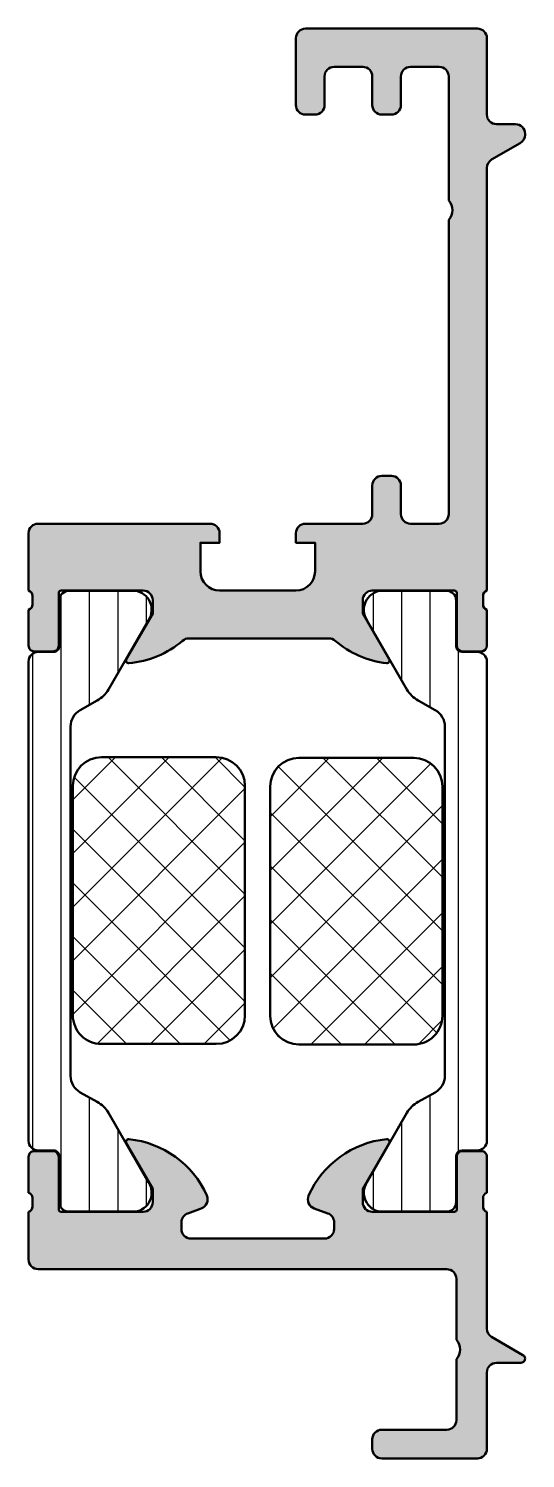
# Model space of a CAD drawing. Extents: x -24 to 2, y 0 to 74.8.
import ezdxf

# ---------------------------------------------------------------- set-up
doc = ezdxf.new("R2010")
doc.units = 0
for name, color, linetype, lineweight in [('0S-Alu contour', 7, 'Continuous', 50), ('0S-Alu hatch', 252, 'Continuous', 25), ('0S-Plastic contour', 254, 'Continuous', 50), ('0S-Plastic hatch', 253, 'Continuous', 25), ('0S-PT contour', 91, 'Continuous', 50), ('0S-PT hatch', 103, 'Continuous', 25)]:
    doc.layers.add(name, color=color, linetype=linetype, lineweight=lineweight)
pattern_1 = [(90, (0, 0), (-1.4859, 0), [])]
pattern_2 = [(135, (0, 0), (-1.403165018917055, -1.403165018917055), []), (225, (0, 0), (1.403165018917055, -1.403165018917055), [])]

# ---------------------------------------------------------------- blocks, each defined once
blk = doc.blocks.new('361880__DDC3508A_A956_490A_9703_9B9799D039D7_')
at = {"layer": '0S-Alu hatch'}
h = blk.add_hatch(color=256, dxfattribs=at)
edge = h.paths.add_edge_path()
edge.add_arc((-9.499999999999968, 74.30000000000003), 0.4999999999999752, 90.00000000000365, 180)
edge.add_line((-9.999999999999943, 74.30000000000003), (-10, 70.80000000000011))
edge.add_arc((-9.499999999999886, 70.80000000000011), 0.5000000000001137, 180, 270.0000000000065)
edge.add_line((-9.49999999999983, 70.3), (-9, 70.3))
edge.add_arc((-9, 70.8), 0.5, 270, 360)
edge.add_line((-8.5, 70.8), (-8.499999999999943, 72.3))
edge.add_ellipse((-7.999999999999828, 72.3), major_axis=(-0.5000000000001146, 0), ratio=1, start_angle=270.00000000000665, end_angle=360, ccw=False)
edge.add_line((-7.999999999999886, 72.80000000000011), (-6.499999999999971, 72.8))
edge.add_ellipse((-6.499999999999932, 72.30000000000001), major_axis=(-0.4999999999999858, 0), ratio=1, start_angle=180, end_angle=270.0000000000045, ccw=False)
edge.add_line((-5.999999999999946, 72.30000000000001), (-6, 70.80000000000011))
edge.add_arc((-5.499999999999886, 70.80000000000011), 0.5000000000001137, 180, 270)
edge.add_line((-5.499999999999886, 70.3), (-5, 70.3))
edge.add_arc((-5.000000000000088, 70.80000000000008), 0.5000000000000889, 270.0000000000102, 360)
edge.add_line((-4.5, 70.80000000000008), (-4.5, 72.29999999999998))
edge.add_ellipse((-4.000000000000101, 72.3000000000001), major_axis=(-0.4999999999998988, 0), ratio=1, start_angle=270.00000000000466, end_angle=360, ccw=False)
edge.add_line((-4.000000000000142, 72.8), (-2.499999999999886, 72.8))
edge.add_ellipse((-2.499999999999835, 72.3000000000002), major_axis=(-0.4999999999998011, 0), ratio=1, start_angle=180, end_angle=270.0000000000058, ccw=False)
edge.add_line((-2.000000000000034, 72.30000000000018), (-2, 65.8))
edge.add_ellipse((-2.524999999999962, 65.3), major_axis=(-0.7249999999999726, 0), ratio=1, start_angle=136.3971810272944, end_angle=223.6028189727057, ccw=False)
edge.add_line((-2, 64.8), (-1.999999999999857, 49.39987738036702))
edge.add_ellipse((-2.499999999999861, 49.39987738036704), major_axis=(-0.5000000000000031, 0), ratio=1, start_angle=89.99999999999062, end_angle=180, ccw=False)
edge.add_line((-2.499999999999943, 48.89987738036705), (-4.000000000000113, 48.89987738036705))
edge.add_ellipse((-4.000000000000063, 49.39987738036692), major_axis=(-0.4999999999998792, 0), ratio=1, start_angle=0, end_angle=89.99999999999432, ccw=False)
edge.add_line((-4.499999999999943, 49.39987738036693), (-4.499999999999914, 50.89987738036693))
edge.add_arc((-5.000000000000035, 50.89987738036692), 0.5000000000001208, 0, 89.99999999999594)
edge.add_line((-5, 51.39987738036704), (-5.5, 51.39987738036705))
edge.add_arc((-5.499999999999914, 50.89987738036708), 0.4999999999999716, 90.00000000000978, 180)
edge.add_line((-5.999999999999886, 50.89987738036708), (-5.999999999999943, 49.39987738036705))
edge.add_ellipse((-6.499999999999944, 49.39987738036704), major_axis=(-0.5000000000000018, 0), ratio=1, start_angle=90.00000000000023, end_angle=180, ccw=False)
edge.add_line((-6.499999999999943, 48.89987738036705), (-9.49996978600916, 48.89987738036692))
edge.add_arc((-9.499969786009103, 48.39987738036704), 0.4999999999998864, 90.00000000000651, 180)
edge.add_line((-9.99996978600899, 48.39987738036704), (-9.99996978600899, 47.89987738036704))
edge.add_line((-9.99996978600899, 47.89987738036704), (-8.999969786008961, 47.89987738036704))
edge.add_line((-8.999969786008961, 47.89987738036704), (-8.99996978600899, 46.39987738036704))
edge.add_ellipse((-9.999969786008997, 46.39987738036705), major_axis=(-1.000000000000007, 0), ratio=1, start_angle=90.0000000000004, end_angle=180, ccw=False)
edge.add_line((-9.99996978600899, 45.39987738036704), (-13.99996978600893, 45.39987738036704))
edge.add_ellipse((-13.99996978600883, 46.3998773803672), major_axis=(-1.000000000000156, 0), ratio=1, start_angle=0, end_angle=89.99999999999432, ccw=False)
edge.add_line((-14.99996978600899, 46.39987738036719), (-14.99996978600899, 47.89987738036704))
edge.add_line((-14.99996978600899, 47.89987738036704), (-13.99996978600899, 47.89987738036704))
edge.add_line((-13.99996978600899, 47.89987738036704), (-13.99996978600899, 48.39987738036682))
edge.add_arc((-14.4999697860091, 48.39987738036693), 0.5000000000001137, 0, 89.99999999998697)
edge.add_line((-14.49996978600899, 48.89987738036705), (-23.49996978600905, 48.89987738036705))
edge.add_arc((-23.49996978600904, 48.39987738036704), 0.5000000000000071, 90.00000000000081, 180)
edge.add_line((-23.99996978600904, 48.39987738036704), (-23.99999999225827, 45.39992967780613))
edge.add_ellipse((-24.07883643269812, 45.13240910652351), major_axis=(-0.2788950347363819, 0), ratio=1, start_angle=178.835410625895, end_angle=253.580123580499, ccw=False)
edge.add_line((-23.79999900774167, 45.12674069896393), (-23.79999900774166, 44.67314669896397))
edge.add_ellipse((-24.07886710338472, 44.66748603948705), major_axis=(-0.2789255417370304, 0), ratio=1, start_angle=106.42459455533319, end_angle=181.1628700728581, ccw=False)
edge.add_line((-24.00000000774168, 44.39994269896419), (-24.00000000774162, 42.51993169895516))
edge.add_arc((-23.70000000774178, 42.51993169895539), 0.2999999999998337, 180, 270.0000000000333)
edge.add_line((-23.70000000774161, 42.21993169895556), (-22.72002568869885, 42.21993169895556))
edge.add_arc((-22.72002568869873, 42.51993169895539), 0.2999999999998337, 269.9999999999769, 360)
edge.add_line((-22.4200256886989, 42.51993169895539), (-22.42002568869884, 45.27992969895541))
edge.add_ellipse((-22.30002568869895, 45.27992969895551), major_axis=(-0.1199999999998908, 0), ratio=1, start_angle=270.00000000002717, end_angle=360, ccw=False)
edge.add_line((-22.30002568869901, 45.3999296989554), (-17.99999999225812, 45.3999297073904))
edge.add_ellipse((-17.99999999225816, 44.8999297073905), major_axis=(-0.4999999999998935, 0), ratio=1, start_angle=180, end_angle=269.9999999999959, ccw=False)
edge.add_line((-17.49999999225827, 44.8999297073905), (-17.49999999225821, 44.19992970739043))
edge.add_line((-17.49999999225821, 44.19992970739043), (-18.8814954498807, 41.80710938436271))
edge.add_arc((-18.76188020761006, 41.73804949203865), 0.1381197846482312, 150.0000000000297, 275.6225775508558)
edge.add_arc((-19.15865313456929, 46.53565718758504), 4.952090151899419, 274.7526878442017, 310.6619031593658)
edge.add_ellipse((-15.60610300676159, 42.39987738038934), major_axis=(-0.499999999977589, 0), ratio=1, start_angle=269.9999999999949, end_angle=310.66190315936217, ccw=False)
edge.add_line((-15.60610300676154, 42.89987738036693), (-8.272411064187281, 42.89987738036705))
edge.add_ellipse((-8.272411064187354, 42.39987738045634), major_axis=(-0.4999999999107061, 0), ratio=1, start_angle=229.2744796697689, end_angle=269.99999999999164, ccw=False)
edge.add_arc((-4.684936542853513, 46.56694550035503), 4.998584377644615, 229.2744796697723, 263.4897331994829)
edge.add_arc((-5.238149990897434, 41.73804949203865), 0.1381197846483318, 264.3774224491965, 390.0000000000119)
edge.add_line((-5.118534748626757, 41.80710938436283), (-6.500030206249221, 44.19992970739035))
edge.add_line((-6.500030206249221, 44.19992970739035), (-6.500030206249221, 44.89992970739051))
edge.add_ellipse((-6.000030206249333, 44.89992970739051), major_axis=(-0.4999999999998872, 0), ratio=1, start_angle=269.9999999999936, end_angle=360, ccw=False)
edge.add_line((-6.000030206249277, 45.3999297073904), (-1.700004525291973, 45.39992970739027))
edge.add_ellipse((-1.700004525292068, 45.27992970739023), major_axis=(-0.1200000000000401, 0), ratio=1, start_angle=180, end_angle=269.99999999995464, ccw=False)
edge.add_line((-1.580004525292028, 45.27992970739023), (-1.58000452529194, 42.51993170739051))
edge.add_arc((-1.280004525292014, 42.51993170739026), 0.2999999999999261, 180, 269.999999999962)
edge.add_line((-1.280004525292212, 42.21993170739033), (-0.300030206249204, 42.2199317073902))
edge.add_arc((-0.3000302062492964, 42.51993170739025), 0.3000000000000469, 270.0000000000177, 360)
edge.add_line((-3.02062492494e-05, 42.51993170739025), (-3.0206249221e-05, 44.39994270739889))
edge.add_ellipse((0.0788368893940319, 44.66748604792182), major_axis=(-0.2789255417371681, 0), ratio=1, start_angle=-1.1628700729053776, end_angle=73.57540544462807, ccw=False)
edge.add_line((-0.2000312062491528, 44.67314670739898), (-0.2000312062491787, 45.12674070739869))
edge.add_ellipse((0.0788062402940356, 45.13240911539715), major_axis=(-0.278895056327603, 0), ratio=1, start_angle=-73.58012358048472, end_angle=1.1645893741142004, ccw=False)
edge.add_line((-3.0206249163e-05, 45.3999297073904), (1.137e-13, 67.5113248654052))
edge.add_ellipse((0.5000000000000414, 67.5113248654054), major_axis=(-0.4999999999999277, 0), ratio=1, start_angle=300.00000000001023, end_angle=360, ccw=False)
edge.add_line((0.2500000000000011, 67.94433756729751), (1.750000000000198, 68.8103629710819))
edge.add_arc((1.500000000000314, 69.24337567297383), 0.4999999999996852, 300.0000000000053, 360)
edge.add_line((2, 69.24337567297383), (2, 69.29999999999998))
edge.add_arc((1.500000000000113, 69.30000000000011), 0.4999999999998864, 0, 89.99999999999349)
edge.add_line((1.50000000000017, 69.8), (0.5, 69.8))
edge.add_ellipse((0.5000000000000833, 70.30000000000008), major_axis=(-0.5000000000000853, 0), ratio=1, start_angle=0, end_angle=89.9999999999904, ccw=False)
edge.add_line((-2e-15, 70.30000000000008), (0, 74.29999999999988))
edge.add_arc((-0.4999999999998437, 74.30000000000015), 0.4999999999998437, 0, 89.99999999997557)
edge.add_line((-0.4999999999996305, 74.8), (-9.5, 74.8))
at = {"layer": '0S-Alu contour', "color": 7}
for points in [[(-9.999999999999943, 74.30000000000003), (-10, 70.80000000000011)], [(-0.4999999999996305, 74.8), (-9.5, 74.8)], [(-2e-15, 70.30000000000008), (0, 74.29999999999988)], [(-7.999999999999886, 72.80000000000011), (-6.499999999999971, 72.8)], [(-4.000000000000142, 72.8), (-2.499999999999886, 72.8)], [(-8.5, 70.8), (-8.499999999999943, 72.3)], [(-5.999999999999946, 72.30000000000001), (-6, 70.80000000000011)], [(-4.5, 70.80000000000008), (-4.5, 72.29999999999998)], [(-2.000000000000034, 72.30000000000018), (-2, 65.8)], [(-9.49999999999983, 70.3), (-9, 70.3)], [(-5.499999999999886, 70.3), (-5, 70.3)], [(1.50000000000017, 69.8), (0.5, 69.8)], [(2, 69.24337567297383), (2, 69.29999999999998)], [(0.2500000000000011, 67.94433756729751), (1.750000000000198, 68.8103629710819)], [(-3.0206249163e-05, 45.3999297073904), (1.137e-13, 67.5113248654052)], [(-2, 64.8), (-1.999999999999857, 49.39987738036702)], [(-5.999999999999886, 50.89987738036708), (-5.999999999999943, 49.39987738036705)], [(-5, 51.39987738036704), (-5.5, 51.39987738036705)], [(-4.499999999999943, 49.39987738036693), (-4.499999999999914, 50.89987738036693)], [(-14.49996978600899, 48.89987738036705), (-23.49996978600905, 48.89987738036705)], [(-6.499999999999943, 48.89987738036705), (-9.49996978600916, 48.89987738036692)], [(-2.499999999999943, 48.89987738036705), (-4.000000000000113, 48.89987738036705)], [(-23.99996978600904, 48.39987738036704), (-23.99999999225827, 45.39992967780613)], [(-14.99996978600899, 46.39987738036719), (-14.99996978600899, 47.89987738036704), (-13.99996978600899, 47.89987738036704), (-13.99996978600899, 48.39987738036682)], [(-9.99996978600899, 48.39987738036704), (-9.99996978600899, 47.89987738036704), (-8.999969786008961, 47.89987738036704), (-8.99996978600899, 46.39987738036704)], [(-23.79999900774167, 45.12674069896393), (-23.79999900774166, 44.67314669896397)], [(-22.4200256886989, 42.51993169895539), (-22.42002568869884, 45.27992969895541)], [(-22.30002568869901, 45.3999296989554), (-17.99999999225812, 45.3999297073904)], [(-17.49999999225827, 44.8999297073905), (-17.49999999225821, 44.19992970739043), (-18.8814954498807, 41.80710938436271)], [(-9.99996978600899, 45.39987738036704), (-13.99996978600893, 45.39987738036704)], [(-5.118534748626757, 41.80710938436283), (-6.500030206249221, 44.19992970739035), (-6.500030206249221, 44.89992970739051)], [(-6.000030206249277, 45.3999297073904), (-1.700004525291973, 45.39992970739027)], [(-1.580004525292028, 45.27992970739023), (-1.58000452529194, 42.51993170739051)], [(-0.2000312062491528, 44.67314670739898), (-0.2000312062491787, 45.12674070739869)], [(-24.00000000774168, 44.39994269896419), (-24.00000000774162, 42.51993169895516)], [(-3.02062492494e-05, 42.51993170739025), (-3.0206249221e-05, 44.39994270739889)], [(-15.60610300676154, 42.89987738036693), (-8.272411064187281, 42.89987738036705)], [(-23.70000000774161, 42.21993169895556), (-22.72002568869885, 42.21993169895556)], [(-1.280004525292212, 42.21993170739033), (-0.300030206249204, 42.2199317073902)]]:
    blk.add_lwpolyline(points, dxfattribs=at)
for centre, radius, start, end in [((-9.499999999999968, 74.30000000000003), 0.4999999999999752, 90.00000000000365, 180), ((-0.4999999999998437, 74.30000000000015), 0.4999999999998437, 0, 89.99999999997557), ((-9.499999999999886, 70.80000000000011), 0.5000000000001137, 180, 270.0000000000065), ((-9, 70.8), 0.5, 270, 0), ((-5.499999999999886, 70.80000000000011), 0.5000000000001137, 180, 270), ((-5.000000000000088, 70.80000000000008), 0.5000000000000889, 270.0000000000102, 0), ((1.500000000000113, 69.30000000000011), 0.4999999999998864, 0, 89.99999999999349), ((1.500000000000314, 69.24337567297383), 0.4999999999996852, 300.0000000000053, 0), ((-5.499999999999914, 50.89987738036708), 0.4999999999999716, 90.00000000000978, 180), ((-5.000000000000035, 50.89987738036692), 0.5000000000001208, 0, 89.99999999999594), ((-23.49996978600904, 48.39987738036704), 0.5000000000000071, 90.00000000000081, 180), ((-14.4999697860091, 48.39987738036693), 0.5000000000001137, 0, 89.99999999998697), ((-9.499969786009103, 48.39987738036704), 0.4999999999998864, 90.00000000000651, 180), ((-19.15865313456929, 46.53565718758504), 4.952090151899419, 274.7526878442017, 310.6619031593658), ((-4.684936542853513, 46.56694550035503), 4.998584377644615, 229.2744796697723, 263.4897331994829), ((-23.70000000774178, 42.51993169895539), 0.2999999999998337, 180, 270.0000000000333), ((-22.72002568869873, 42.51993169895539), 0.2999999999998337, 269.9999999999769, 0), ((-1.280004525292014, 42.51993170739026), 0.2999999999999261, 180, 269.999999999962), ((-0.3000302062492964, 42.51993170739025), 0.3000000000000469, 270.0000000000177, 0), ((-18.76188020761006, 41.73804949203865), 0.1381197846482312, 150.0000000000297, 275.6225775508558), ((-5.238149990897434, 41.73804949203865), 0.1381197846483318, 264.3774224491965, 30.00000000001191)]:
    blk.add_arc(centre, radius, start, end, dxfattribs=at)
at = {"layer": '0S-Alu contour', "color": 7, "extrusion": (0, 0, -1)}
for centre, radius, start, end in [((7.999999999999828, 72.3), 0.5000000000001146, 0, 89.99999999999336), ((6.499999999999932, 72.30000000000001), 0.4999999999999858, 89.99999999999552, 180), ((4.000000000000101, 72.3000000000001), 0.4999999999998988, 0, 89.99999999999532), ((2.499999999999835, 72.3000000000002), 0.4999999999998011, 89.9999999999942, 180), ((-0.5000000000000833, 70.30000000000008), 0.5000000000000853, 270.0000000000096, 0), ((-0.5000000000000414, 67.5113248654054), 0.4999999999999277, 0, 59.99999999998975), ((2.524999999999962, 65.3), 0.7249999999999726, 136.3971810272943, 223.6028189727056), ((6.499999999999944, 49.39987738036704), 0.5000000000000018, 180, 269.9999999999998), ((4.000000000000063, 49.39987738036692), 0.4999999999998792, 270.0000000000057, 0), ((2.499999999999861, 49.39987738036704), 0.5000000000000031, 180, 270.0000000000094), ((13.99996978600883, 46.3998773803672), 1.000000000000156, 270.0000000000057, 0), ((9.999969786008997, 46.39987738036705), 1.000000000000007, 180, 269.9999999999996), ((24.07883643269812, 45.13240910652351), 0.2788950347363819, 106.419876419501, 181.1645893741051), ((22.30002568869895, 45.27992969895551), 0.1199999999998909, 0, 89.99999999997284), ((17.99999999225816, 44.8999297073905), 0.4999999999998935, 90.00000000000406, 180), ((6.000030206249333, 44.89992970739051), 0.4999999999998872, 0, 90.00000000000641), ((1.700004525292068, 45.27992970739023), 0.1200000000000401, 90.00000000004538, 180), ((-0.0788062402940356, 45.13240911539715), 0.278895056327603, 358.8354106258858, 73.5801235804847), ((24.07886710338472, 44.66748603948705), 0.2789255417370304, 178.8371299271419, 253.5754054446668), ((-0.0788368893940319, 44.66748604792182), 0.2789255417371681, 286.4245945553719, 1.162870072905344), ((15.60610300676159, 42.39987738038934), 0.499999999977589, 49.33809684063783, 90.00000000000509), ((8.272411064187354, 42.39987738045634), 0.4999999999107061, 90.00000000000836, 130.7255203302311)]:
    blk.add_arc(centre, radius, start, end, dxfattribs=at)
blk = doc.blocks.new('357920__572EFD0F_1E14_4A63_9763_5DF3FAD4A119_')
at = {"layer": '0S-Alu hatch'}
h = blk.add_hatch(color=256, dxfattribs=at)
edge = h.paths.add_edge_path()
edge.add_line((-23.99999999999994, 12.89982969895563), (-23.99999999999994, 10.39987738036704))
edge.add_arc((-23.4999999999999, 10.39987738036709), 0.5000000000000427, 180, 270.0000000000081)
edge.add_line((-23.49999999999983, 9.899877380367045), (-2.099999999999848, 9.899877380367045))
edge.add_ellipse((-2.099999999999834, 9.399877380367116), major_axis=(-0.499999999999929, 0), ratio=1, start_angle=180, end_angle=270.00000000000165, ccw=False)
edge.add_line((-1.599999999999905, 9.399877380367116), (-1.599999999999962, 6.199838653566231))
edge.add_ellipse((-2.124999999999939, 5.699838653566231), major_axis=(-0.724999999999983, 0), ratio=1, start_angle=136.3971810272952, end_angle=223.6028189727049, ccw=False)
edge.add_line((-1.599999999999962, 5.199838653566231), (-1.599999999999962, 1.999799926765533))
edge.add_ellipse((-2.100000000000062, 1.999799926765405), major_axis=(-0.5000000000001, 0), ratio=1, start_angle=90.00000000001802, end_angle=180, ccw=False)
edge.add_line((-2.099999999999905, 1.499799926765305), (-5.499999999999882, 1.499799926765533))
edge.add_arc((-5.499999999999754, 0.9997999267654051), 0.5000000000001279, 90.00000000001462, 180)
edge.add_line((-5.999999999999882, 0.9997999267654053), (-5.999999999999939, 0.4997999267653058))
edge.add_arc((-5.500000000000024, 0.4997999267653342), 0.4999999999999148, 180, 270.0000000000033)
edge.add_line((-5.499999999999996, -0.0002000732345806), (-0.4999999999999965, -0.0002000732345806))
edge.add_arc((-0.4999999999999543, 0.4997999267654336), 0.5000000000000142, 269.9999999999952, 360)
edge.add_line((6e-14, 0.4997999267654336), (6e-14, 4.499799926765419))
edge.add_ellipse((0.500000000000018, 4.499799926765462), major_axis=(-0.4999999999999581, 0), ratio=1, start_angle=270.0000000000017, end_angle=360, ccw=False)
edge.add_line((0.5000000000000031, 4.99979992676542), (1.781088913245642, 4.999799926765646))
edge.add_arc((1.781088913245727, 5.218711013519978), 0.2189110867543267, 269.9999999999779, 420.0000000000017)
edge.add_line((1.890544456622885, 5.408293575819287), (0.2500000000002305, 6.355462359468035))
edge.add_ellipse((0.5000000000001243, 6.788475061360456), major_axis=(-0.5000000000001217, 0), ratio=1, start_angle=0, end_angle=60.00000000002211, ccw=False)
edge.add_line((2.5e-15, 6.788475061360458), (3.1e-15, 12.89982969895574))
edge.add_ellipse((0.0788364465428444, 13.16735029094863), major_axis=(-0.278895056327154, 0), ratio=1, start_angle=-1.1645893740728184, end_angle=73.58012358053418, ccw=False)
edge.add_line((-0.2000009999999252, 13.17301869894687), (-0.2000009999998125, 13.62661269894717))
edge.add_ellipse((0.0788670956432685, 13.63227335842428), major_axis=(-0.2789255417370636, 0), ratio=1, start_angle=-73.57540544464342, end_angle=1.1628700728981016, ccw=False)
edge.add_line((1.17e-13, 13.89981669894714), (1.168e-13, 15.77982769895563))
edge.add_arc((-0.299999999999923, 15.77982769895543), 0.3000000000000398, 0, 90.00000000002711)
edge.add_line((-0.3000000000000651, 16.07982769895547), (-1.279974319042648, 16.07982769895547))
edge.add_arc((-1.279974319042747, 15.77982769895544), 0.3000000000000256, 89.99999999998101, 180)
edge.add_line((-1.579974319042773, 15.77982769895544), (-1.579974319042716, 13.0198296989554))
edge.add_ellipse((-1.699974319042722, 13.0198296989554), major_axis=(-0.1200000000000059, 0), ratio=1, start_angle=89.99999999997351, end_angle=180, ccw=False)
edge.add_line((-1.699974319042777, 12.8998296989554), (-5.999999999999882, 12.89982969895551))
edge.add_ellipse((-5.999999999999881, 13.39982969895551), major_axis=(-0.5, 0), ratio=1, start_angle=0, end_angle=89.99999999999989, ccw=False)
edge.add_line((-6.499999999999881, 13.39982969895551), (-6.499999999999996, 14.09982969895544))
edge.add_line((-6.499999999999996, 14.09982969895544), (-5.118504542377646, 16.49265002198332))
edge.add_arc((-5.238119784648143, 16.56170991430744), 0.1381197846481401, 329.9999999999763, 455.6225775507788)
edge.add_arc((-4.761776758825922, 11.72322083710767), 5.00000000000012, 95.6225775507942, 156.1030451817958)
edge.add_arc((-8.876016448480163, 13.54613931473493), 0.4999999999999955, 156.1030451817956, 250.2253951565656)
edge.add_line((-9.045176879106801, 13.07562390721866), (-8.335136568286995, 12.82034911106565))
edge.add_ellipse((-8.500282113405497, 12.34839963647931), major_axis=(-0.5000093575472464, 0), ratio=1, start_angle=179.7296074144979, end_angle=250.7139307901403, ccw=False)
edge.add_line((-8.000278323760764, 12.34603998063256), (-8.000178458921363, 12.00000809421569))
edge.add_ellipse((-8.500178427096257, 11.99982969895542), major_axis=(-0.499999999999762, 0), ratio=1, start_angle=90.00000000000512, end_angle=180.0204425914152, ccw=False)
edge.add_line((-8.500178427096213, 11.49982969895566), (-15.49982157290355, 11.49982969895553))
edge.add_ellipse((-15.49982157290357, 11.99982969895546), major_axis=(-0.4999999999999272, 0), ratio=1, start_angle=-0.020442591415076095, end_angle=90.00000000000199, ccw=False)
edge.add_line((-15.99982154107863, 12.00000809421575), (-15.99972167623923, 12.34603998063257))
edge.add_ellipse((-15.49971788659406, 12.34839963647923), major_axis=(-0.5000093575476754, 0), ratio=1, start_angle=-70.71393079014649, end_angle=0.2703925854913791, ccw=False)
edge.add_line((-15.66486343171266, 12.820349111066), (-14.95482312089313, 13.075623907219))
edge.add_arc((-15.1239835515198, 13.54613931473525), 0.4999999999999789, 289.7746048434381, 383.8969548182078)
edge.add_arc((-19.23822324117359, 11.72322083710756), 4.999999999999869, 23.89695481821096, 84.37742244920769)
edge.add_arc((-18.76188021535173, 16.56170991430713), 0.1381197846481368, 84.37742244915042, 209.9999999999291)
edge.add_line((-18.88149545762234, 16.49265002198321), (-17.49999999999988, 14.09982969895544))
edge.add_line((-17.49999999999988, 14.09982969895544), (-17.49999999999994, 13.39982969895551))
edge.add_ellipse((-17.99999999999991, 13.39982969895548), major_axis=(-0.4999999999999716, 0), ratio=1, start_angle=90.00000000000318, end_angle=180, ccw=False)
edge.add_line((-17.99999999999988, 12.89982969895551), (-22.30002568095744, 12.89982969895528))
edge.add_ellipse((-22.30002568095709, 13.01982969895536), major_axis=(-0.1200000000000756, 0), ratio=1, start_angle=0, end_angle=89.99999999983038, ccw=False)
edge.add_line((-22.42002568095716, 13.01982969895536), (-22.42002568095722, 15.7798276989554))
edge.add_arc((-22.72002568095707, 15.77982769895561), 0.299999999999855, 0, 89.99999999997557)
edge.add_line((-22.72002568095695, 16.07982769895547), (-23.69999999999981, 16.07982769895558))
edge.add_arc((-23.69999999999983, 15.77982769895541), 0.3000000000001677, 89.99999999999729, 180)
edge.add_line((-24, 15.77982769895541), (-23.99999999999994, 13.89981669894702))
edge.add_ellipse((-24.07886709564312, 13.6322733584242), major_axis=(-0.2789255417370321, 0), ratio=1, start_angle=178.837129927095, end_angle=253.5754054446364, ccw=False)
edge.add_line((-23.79999900000007, 13.62661269894706), (-23.79999900000007, 13.17301869894676))
edge.add_ellipse((-24.07883644654284, 13.1673502909485), major_axis=(-0.2788950563271514, 0), ratio=1, start_angle=106.4198764194773, end_angle=181.1645893740757, ccw=False)
at = {"layer": '0S-Alu contour', "color": 7}
for points in [[(-18.88149545762234, 16.49265002198321), (-17.49999999999988, 14.09982969895544), (-17.49999999999994, 13.39982969895551)], [(-6.499999999999881, 13.39982969895551), (-6.499999999999996, 14.09982969895544), (-5.118504542377646, 16.49265002198332)], [(-24, 15.77982769895541), (-23.99999999999994, 13.89981669894702)], [(-22.72002568095695, 16.07982769895547), (-23.69999999999981, 16.07982769895558)], [(-22.42002568095716, 13.01982969895536), (-22.42002568095722, 15.7798276989554)], [(-1.579974319042773, 15.77982769895544), (-1.579974319042716, 13.0198296989554)], [(-0.3000000000000651, 16.07982769895547), (-1.279974319042648, 16.07982769895547)], [(1.17e-13, 13.89981669894714), (1.168e-13, 15.77982769895563)], [(-23.79999900000007, 13.62661269894706), (-23.79999900000007, 13.17301869894676)], [(-0.2000009999999252, 13.17301869894687), (-0.2000009999998125, 13.62661269894717)], [(-23.99999999999994, 12.89982969895563), (-23.99999999999994, 10.39987738036704)], [(-17.99999999999988, 12.89982969895551), (-22.30002568095744, 12.89982969895528)], [(-15.66486343171266, 12.820349111066), (-14.95482312089313, 13.075623907219)], [(-9.045176879106801, 13.07562390721866), (-8.335136568286995, 12.82034911106565)], [(-1.699974319042777, 12.8998296989554), (-5.999999999999882, 12.89982969895551)], [(2.5e-15, 6.788475061360458), (3.1e-15, 12.89982969895574)], [(-15.99982154107863, 12.00000809421575), (-15.99972167623923, 12.34603998063257)], [(-8.000278323760764, 12.34603998063256), (-8.000178458921363, 12.00000809421569)], [(-8.500178427096213, 11.49982969895566), (-15.49982157290355, 11.49982969895553)], [(-23.49999999999983, 9.899877380367045), (-2.099999999999848, 9.899877380367045)], [(-1.599999999999905, 9.399877380367116), (-1.599999999999962, 6.199838653566231)], [(1.890544456622885, 5.408293575819287), (0.2500000000002305, 6.355462359468035)], [(-1.599999999999962, 5.199838653566231), (-1.599999999999962, 1.999799926765533)], [(6e-14, 0.4997999267654336), (6e-14, 4.499799926765419)], [(0.5000000000000031, 4.99979992676542), (1.781088913245642, 4.999799926765646)], [(-2.099999999999905, 1.499799926765305), (-5.499999999999882, 1.499799926765533)], [(-5.999999999999882, 0.9997999267654053), (-5.999999999999939, 0.4997999267653058)], [(-5.499999999999996, -0.0002000732345806), (-0.4999999999999965, -0.0002000732345806)]]:
    blk.add_lwpolyline(points, dxfattribs=at)
for centre, radius, start, end in [((-18.76188021535173, 16.56170991430713), 0.1381197846481368, 84.37742244915042, 209.9999999999291), ((-19.23822324117359, 11.72322083710756), 4.999999999999869, 23.89695481821096, 84.37742244920769), ((-4.761776758825922, 11.72322083710767), 5.00000000000012, 95.6225775507942, 156.1030451817958), ((-5.238119784648143, 16.56170991430744), 0.1381197846481401, 329.9999999999763, 95.62257755077876), ((-23.69999999999983, 15.77982769895541), 0.3000000000001677, 89.99999999999729, 180), ((-22.72002568095707, 15.77982769895561), 0.299999999999855, 0, 89.99999999997557), ((-1.279974319042747, 15.77982769895544), 0.3000000000000256, 89.99999999998101, 180), ((-0.299999999999923, 15.77982769895543), 0.3000000000000398, 0, 90.00000000002711), ((-15.1239835515198, 13.54613931473525), 0.4999999999999789, 289.7746048434381, 23.89695481820782), ((-8.876016448480163, 13.54613931473493), 0.4999999999999955, 156.1030451817956, 250.2253951565656), ((-23.4999999999999, 10.39987738036709), 0.5000000000000427, 180, 270.0000000000081), ((1.781088913245727, 5.218711013519978), 0.2189110867543267, 269.9999999999779, 60.0000000000017), ((-5.499999999999754, 0.9997999267654051), 0.5000000000001279, 90.00000000001462, 180), ((-5.500000000000024, 0.4997999267653342), 0.4999999999999148, 180, 270.0000000000033), ((-0.4999999999999543, 0.4997999267654336), 0.5000000000000142, 269.9999999999952, 0)]:
    blk.add_arc(centre, radius, start, end, dxfattribs=at)
at = {"layer": '0S-Alu contour', "color": 7, "extrusion": (0, 0, -1)}
for centre, radius, start, end in [((24.07886709564312, 13.6322733584242), 0.2789255417370322, 106.4245945553636, 181.162870072905), ((-0.0788670956432685, 13.63227335842428), 0.2789255417370636, 358.8371299271019, 73.5754054446435), ((24.07883644654284, 13.1673502909485), 0.2788950563271514, 178.8354106259243, 253.5801235805227), ((22.30002568095709, 13.01982969895536), 0.1200000000000756, 270.0000000001696, 0), ((17.99999999999991, 13.39982969895548), 0.4999999999999716, 180, 269.9999999999968), ((15.49971788659406, 12.34839963647923), 0.5000093575476754, 359.7296074145086, 70.71393079014659), ((8.500282113405497, 12.34839963647931), 0.5000093575472464, 109.2860692098597, 180.2703925855022), ((5.999999999999881, 13.39982969895551), 0.5, 270.0000000000001, 0), ((1.699974319042722, 13.0198296989554), 0.1200000000000059, 180, 270.0000000000265), ((-0.0788364465428444, 13.16735029094863), 0.2788950563271541, 286.4198764194658, 1.164589374072825), ((15.49982157290357, 11.99982969895546), 0.4999999999999272, 269.999999999998, 0.0204425914151749), ((8.500178427096257, 11.99982969895542), 0.499999999999762, 179.9795574085848, 269.9999999999949), ((2.099999999999834, 9.399877380367116), 0.499999999999929, 89.99999999999837, 180), ((-0.5000000000001243, 6.788475061360456), 0.5000000000001217, 299.9999999999779, 0), ((2.124999999999939, 5.699838653566231), 0.7249999999999833, 136.3971810272951, 223.6028189727049), ((-0.500000000000018, 4.499799926765462), 0.4999999999999581, 0, 89.9999999999983), ((2.100000000000062, 1.999799926765405), 0.5000000000001, 180, 269.999999999982)]:
    blk.add_arc(centre, radius, start, end, dxfattribs=at)
blk = doc.blocks.new('244217__95F83AF9_0698_491E_B528_7F512A6C3AE2___FFAB127B_62BE_4FC4_84B1_74787AF22545_')
at = {"layer": '0S-Plastic hatch'}
h = blk.add_hatch(dxfattribs=at)
h.set_pattern_fill('ANSI31', color=256, scale=0.4680000000000001, angle=45, style=0)
h.set_pattern_definition(pattern_1)
edge = h.paths.add_edge_path()
edge.add_line((-1.310331333333321, 42.19002677219043), (-0.4999999999999925, 42.19002677219043))
edge.add_ellipse((-0.4999973210908088, 41.69002945109244), major_axis=(-0.4999973211051626, 0), ratio=1, start_angle=179.9996930176151, end_angle=270.0003069820246, ccw=False)
edge.add_line((7.1771e-12, 41.69002677218325), (2.2e-15, 16.61002677219044))
edge.add_ellipse((-0.4999973210907993, 16.61002409328123), major_axis=(-0.4999973210979781, 0), ratio=1, start_angle=89.9996930179737, end_angle=180.000306982385, ccw=False)
edge.add_line((-0.4999999999999976, 16.11002677219043), (-1.31033133333333, 16.11002677219043))
edge.add_arc((-1.310331333333321, 15.81002677219042), 0.3000000000000116, 90.00000000000178, 180)
edge.add_line((-1.610331333333332, 15.81002677219042), (-1.609999382936308, 13.41002838925413))
edge.add_ellipse((-2.109995360374919, 13.41002574962905), major_axis=(-0.4999959774455787, 0), ratio=1, start_angle=89.9996975188136, end_angle=180.0003024817733, ccw=False)
edge.add_line((-2.109997999999997, 12.91002977219044), (-5.586539498099472, 12.91002977219043))
edge.add_ellipse((-5.444228849108132, 13.89984784691329), major_axis=(-0.9999960709244792, 0), ratio=1, start_angle=-32.727016099840625, end_angle=81.81839194810112, ccw=False)
edge.add_line((-6.285481498099482, 14.44048277219044), (-4.188713563274472, 18.07219186478343))
edge.add_ellipse((-2.889675413083518, 17.32219194188498), major_axis=(-1.499999999999737, 0), ratio=1, start_angle=297.99425463575517, end_angle=330.0000034006592, ccw=False)
edge.add_line((-3.593749946674772, 18.64668393927397), (-2.700000999999995, 19.14836277219044))
edge.add_arc((-3.199999408698206, 20.01438956663533), 1.000000408698525, 299.999881200802, 360.0000455150246)
edge.add_line((-2.199998999999996, 20.0143903610227), (-2.199998999999996, 38.28566477219045))
edge.add_arc((-3.199999408698222, 38.28566397774556), 1.000000408698528, 4.55150246153e-05, 60.00011879919707)
edge.add_line((-2.700001000000001, 39.15169077219044), (-3.59374994667478, 39.65336960510692))
edge.add_ellipse((-2.889675413083671, 40.9778616024958), major_axis=(-1.499999999999582, 0), ratio=1, start_angle=29.99999659934059, end_angle=62.0057453642479, ccw=False)
edge.add_line((-4.188713563274491, 40.22786167959743), (-6.285481498099466, 43.85957077219043))
edge.add_ellipse((-5.444228849108133, 44.40020569746758), major_axis=(-0.9999960709244611, 0), ratio=1, start_angle=-81.81839194810118, end_angle=32.727016099840796, ccw=False)
edge.add_line((-5.586539498099468, 45.39002377219041), (-2.119997999999997, 45.39002377219043))
edge.add_ellipse((-2.114995360374896, 44.88502784754447), major_axis=(-0.5050207028550813, 0), ratio=1, start_angle=180.5669654820243, end_angle=270.56757044440184, ccw=False)
edge.add_line((-1.609999382936294, 44.89002515512673), (-1.610331333333329, 42.49002677219044))
edge.add_arc((-1.310331333333316, 42.49002677219045), 0.3000000000000185, 180, 269.999999999999)
at = {"layer": '0S-Plastic contour', "color": 7}
for points in [[(-5.586539498099468, 45.39002377219041), (-2.119997999999997, 45.39002377219043)], [(-1.609999382936294, 44.89002515512673), (-1.610331333333329, 42.49002677219044)], [(-4.188713563274491, 40.22786167959743), (-6.285481498099466, 43.85957077219043)], [(-1.310331333333321, 42.19002677219043), (-0.4999999999999925, 42.19002677219043)], [(7.1771e-12, 41.69002677218325), (2.2e-15, 16.61002677219044)], [(-2.700001000000001, 39.15169077219044), (-3.59374994667478, 39.65336960510692)], [(-2.199998999999996, 20.0143903610227), (-2.199998999999996, 38.28566477219045)], [(-3.593749946674772, 18.64668393927397), (-2.700000999999995, 19.14836277219044)], [(-6.285481498099482, 14.44048277219044), (-4.188713563274472, 18.07219186478343)], [(-1.610331333333332, 15.81002677219042), (-1.609999382936308, 13.41002838925413)], [(-0.4999999999999976, 16.11002677219043), (-1.31033133333333, 16.11002677219043)], [(-2.109997999999997, 12.91002977219044), (-5.586539498099472, 12.91002977219043)]]:
    blk.add_lwpolyline(points, dxfattribs=at)
at = {"layer": '0S-Plastic contour', "color": 7, "extrusion": (0, 0, -1)}
for centre, radius, start, end in [((5.444228849108133, 44.40020569746758), 0.9999960709244611, 327.2729839001592, 81.8183919481012), ((2.114995360374896, 44.88502784754447), 0.5050207028550813, 89.43242955559815, 179.4330345179757), ((0.4999973210908088, 41.69002945109244), 0.4999973211051626, 89.99969301797539, 180.0003069823849), ((2.889675413083671, 40.9778616024958), 1.499999999999582, 297.9942546357521, 330.0000034006594), ((2.889675413083518, 17.32219194188498), 1.499999999999738, 29.99999659934083, 62.00574536424483), ((0.4999973210907993, 16.61002409328123), 0.4999973210979781, 179.999693017615, 270.0003069820263), ((5.444228849108132, 13.89984784691329), 0.9999960709244792, 278.1816080518989, 32.72701609984061), ((2.109995360374919, 13.41002574962905), 0.4999959774455787, 179.9996975182267, 270.0003024811864)]:
    blk.add_arc(centre, radius, start, end, dxfattribs=at)
at = {"layer": '0S-Plastic contour', "color": 7}
for centre, radius, start, end in [((-1.310331333333316, 42.49002677219045), 0.3000000000000185, 180, 269.999999999999), ((-3.199999408698222, 38.28566397774556), 1.000000408698528, 4.55150246153e-05, 60.00011879919707), ((-3.199999408698206, 20.01438956663533), 1.000000408698525, 299.999881200802, 4.55150246153e-05), ((-1.310331333333321, 15.81002677219042), 0.3000000000000116, 90.00000000000178, 180)]:
    blk.add_arc(centre, radius, start, end, dxfattribs=at)
blk = doc.blocks.new('244217__A3B25B9B_2ED4_4BB5_BDD4_74F0AF945893___7EB730A9_7857_4E8E_8E34_85EF26DB9A17_')
at = {"layer": '0S-Plastic hatch'}
h = blk.add_hatch(dxfattribs=at)
h.set_pattern_fill('ANSI31', color=256, scale=0.4680000000000001, angle=45, style=0)
h.set_pattern_definition(pattern_1)
edge = h.paths.add_edge_path()
edge.add_line((-22.68966866666662, 42.19002677219031), (-23.49999999999994, 42.19002677219031))
edge.add_arc((-23.50000267890914, 41.69002945109234), 0.4999973211051536, 89.99969301797422, 180.0003069823849)
edge.add_line((-24.00000000000712, 41.69002677218314), (-23.99999999999994, 16.61002677219032))
edge.add_arc((-23.50000267890913, 16.61002409328112), 0.4999973210979804, 179.999693017615, 270.0003069820257)
edge.add_line((-23.49999999999994, 16.11002677219032), (-22.6896686666666, 16.11002677219032))
edge.add_ellipse((-22.6896686666666, 15.81002677219032), major_axis=(-0.2999999999999971, 0), ratio=1, start_angle=180, end_angle=270.0000000000007, ccw=False)
edge.add_line((-22.38966866666661, 15.81002677219032), (-22.39000061706363, 13.41002838925401))
edge.add_arc((-21.89000463962501, 13.41002574962893), 0.4999959774455824, 179.9996975182267, 270.0003024811859)
edge.add_line((-21.89000199999994, 12.91002977219032), (-18.41346050190046, 12.91002977219032))
edge.add_arc((-18.55577115089181, 13.89984784691317), 0.9999960709244753, 278.1816080518995, 392.7270160998402)
edge.add_line((-17.71451850190046, 14.44048277219032), (-19.81128643672546, 18.07219186478331))
edge.add_arc((-21.11032458691658, 17.32219194188465), 1.499999999999985, 29.9999965993449, 62.00574536424324)
edge.add_line((-20.40625005332517, 18.64668393927383), (-21.29999899999994, 19.14836277219032))
edge.add_ellipse((-20.80000059130174, 20.0143895666352), major_axis=(-1.000000408698521, 0), ratio=1, start_angle=-4.5515024623909994e-05, end_angle=60.00011879919782, ccw=False)
edge.add_line((-21.80000099999994, 20.01439036102256), (-21.80000099999994, 38.28566477219033))
edge.add_ellipse((-20.80000059130175, 38.28566397774544), major_axis=(-1.000000408698507, 0), ratio=1, start_angle=299.9998812008014, end_angle=359.9999544849754, ccw=False)
edge.add_line((-21.29999899999994, 39.15169077219032), (-20.40625005332516, 39.65336960510681))
edge.add_arc((-21.1103245869166, 40.97786160249596), 1.49999999999998, 297.9942546357585, 330.0000034006568)
edge.add_line((-19.81128643672547, 40.22786167959734), (-17.71451850190047, 43.85957077219031))
edge.add_arc((-18.55577115089181, 44.40020569746746), 0.9999960709244732, 327.2729839001595, 441.8183919481005)
edge.add_line((-18.41346050190047, 45.39002377219031), (-21.88000199999994, 45.39002377219031))
edge.add_arc((-21.88500463962501, 44.88502784754435), 0.505020702855097, 89.43242955560186, 179.4330345179757)
edge.add_line((-22.39000061706363, 44.89002515512662), (-22.38966866666661, 42.49002677219032))
edge.add_ellipse((-22.68966866666661, 42.49002677219031), major_axis=(-0.3000000000000043, 0), ratio=1, start_angle=89.99999999999937, end_angle=180, ccw=False)
at = {"layer": '0S-Plastic contour', "color": 7}
for points in [[(-22.39000061706363, 44.89002515512662), (-22.38966866666661, 42.49002677219032)], [(-18.41346050190047, 45.39002377219031), (-21.88000199999994, 45.39002377219031)], [(-19.81128643672547, 40.22786167959734), (-17.71451850190047, 43.85957077219031)], [(-22.68966866666662, 42.19002677219031), (-23.49999999999994, 42.19002677219031)], [(-24.00000000000712, 41.69002677218314), (-23.99999999999994, 16.61002677219032)], [(-21.29999899999994, 39.15169077219032), (-20.40625005332516, 39.65336960510681)], [(-21.80000099999994, 20.01439036102256), (-21.80000099999994, 38.28566477219033)], [(-20.40625005332517, 18.64668393927383), (-21.29999899999994, 19.14836277219032)], [(-17.71451850190046, 14.44048277219032), (-19.81128643672546, 18.07219186478331)], [(-23.49999999999994, 16.11002677219032), (-22.6896686666666, 16.11002677219032)], [(-22.38966866666661, 15.81002677219032), (-22.39000061706363, 13.41002838925401)], [(-21.89000199999994, 12.91002977219032), (-18.41346050190046, 12.91002977219032)]]:
    blk.add_lwpolyline(points, dxfattribs=at)
for centre, radius, start, end in [((-21.88500463962501, 44.88502784754435), 0.505020702855097, 89.43242955560186, 179.4330345179757), ((-18.55577115089181, 44.40020569746746), 0.9999960709244732, 327.2729839001595, 81.81839194810057), ((-23.50000267890914, 41.69002945109234), 0.4999973211051536, 89.99969301797422, 180.0003069823849), ((-21.1103245869166, 40.97786160249596), 1.49999999999998, 297.9942546357585, 330.0000034006568), ((-21.11032458691658, 17.32219194188465), 1.499999999999985, 29.9999965993449, 62.00574536424324), ((-23.50000267890913, 16.61002409328112), 0.4999973210979804, 179.999693017615, 270.0003069820257), ((-18.55577115089181, 13.89984784691317), 0.9999960709244753, 278.1816080518995, 32.72701609984024), ((-21.89000463962501, 13.41002574962893), 0.4999959774455824, 179.9996975182267, 270.0003024811859)]:
    blk.add_arc(centre, radius, start, end, dxfattribs=at)
at = {"layer": '0S-Plastic contour', "color": 7, "extrusion": (0, 0, -1)}
for centre, radius, start, end in [((22.68966866666661, 42.49002677219031), 0.3000000000000043, 180, 270.0000000000007), ((20.80000059130175, 38.28566397774544), 1.000000408698507, 4.55150246153e-05, 60.00011879919863), ((20.80000059130174, 20.0143895666352), 1.000000408698521, 299.9998812008022, 4.55150246153e-05), ((22.6896686666666, 15.81002677219032), 0.2999999999999971, 89.99999999999935, 180)]:
    blk.add_arc(centre, radius, start, end, dxfattribs=at)
blk = doc.blocks.new('368990__CB2BEB4F_3555_464B_A840_2B784EA78BF7_')
at = {"layer": '0S-PT hatch'}
h = blk.add_hatch(dxfattribs=at)
h.set_pattern_fill('ANSI37', color=256, scale=0.625, angle=90, style=0)
h.set_pattern_definition(pattern_2)
edge = h.paths.add_edge_path()
edge.add_line((-3.832640889315719, 36.65027125232436), (-9.845473888545152, 36.65027125232436))
edge.add_arc((-9.845472082895332, 35.15026896983673), 1.500002282488714, 90.00006897063768, 179.9999128188824)
edge.add_line((-11.34547436538231, 35.15027125232436), (-11.34547436538231, 23.15027172916152))
edge.add_arc((-9.845473180471966, 23.15027339090977), 1.500001184911266, 180.0000634785155, 269.9999729536179)
edge.add_line((-9.845473888545152, 21.65027220599867), (-3.832640889315717, 21.65027220599867))
edge.add_arc((-3.832639880960791, 23.15027117952453), 1.49999897352622, 269.9999614836526, 360.000021000055)
edge.add_line((-2.332640907434671, 23.15027172930431), (-2.332640907434672, 35.15027125232436))
edge.add_arc((-3.832640978541673, 35.15027118121736), 1.500000071106998, 2.5613209388e-06, 89.9999965918198)
at = {"layer": '0S-PT contour', "color": 7}
for points in [[(-3.832640889315719, 36.65027125232436), (-9.845473888545152, 36.65027125232436)], [(-11.34547436538231, 35.15027125232436), (-11.34547436538231, 23.15027172916152)], [(-2.332640907434671, 23.15027172930431), (-2.332640907434672, 35.15027125232436)], [(-9.845473888545152, 21.65027220599867), (-3.832640889315717, 21.65027220599867)]]:
    blk.add_lwpolyline(points, dxfattribs=at)
for centre, radius, start, end in [((-9.845472082895332, 35.15026896983673), 1.500002282488714, 90.00006897063768, 179.9999128188824), ((-3.832640978541673, 35.15027118121736), 1.500000071106998, 2.5613209388e-06, 89.9999965918198), ((-9.845473180471966, 23.15027339090977), 1.500001184911266, 180.0000634785155, 269.9999729536179), ((-3.832639880960791, 23.15027117952453), 1.49999897352622, 269.9999614836526, 2.10000550146e-05)]:
    blk.add_arc(centre, radius, start, end, dxfattribs=at)
blk = doc.blocks.new('368990__95FA0507_A35D_4CD1_A1B4_ABD2FC72C9F4_')
at = {"layer": '0S-PT hatch'}
h = blk.add_hatch(dxfattribs=at)
h.set_pattern_fill('ANSI37', color=256, scale=0.625, angle=90, style=0)
h.set_pattern_definition(pattern_2)
edge = h.paths.add_edge_path()
edge.add_arc((-14.16926565408563, 35.17972971468362), 1.500002282488709, 8.71852980166e-05, 89.99993102936251)
edge.add_line((-14.16926384843582, 36.67973199717124), (-20.18209684766525, 36.67973199717124))
edge.add_arc((-20.18209675843931, 35.17973192606425), 1.500000071106991, 90.00000340817978, 179.999997438679)
edge.add_line((-21.6820968295463, 35.17973199717125), (-21.6820968295463, 23.17973247415124))
edge.add_arc((-20.18209785602016, 23.17973192437146), 1.499998973526239, 179.9999789999449, 270.0000385163467)
edge.add_line((-20.18209684766525, 21.67973295084555), (-14.16926384843582, 21.67973295084555))
edge.add_arc((-14.169264556509, 23.17973413575665), 1.500001184911261, 270.000027046382, 359.9999365214844)
edge.add_line((-12.66926337159866, 23.1797324740084), (-12.66926337159866, 35.17973199719286))
at = {"layer": '0S-PT contour', "color": 7}
for points in [[(-14.16926384843582, 36.67973199717124), (-20.18209684766525, 36.67973199717124)], [(-21.6820968295463, 35.17973199717125), (-21.6820968295463, 23.17973247415124)], [(-12.66926337159866, 23.1797324740084), (-12.66926337159866, 35.17973199719286)], [(-20.18209684766525, 21.67973295084555), (-14.16926384843582, 21.67973295084555)]]:
    blk.add_lwpolyline(points, dxfattribs=at)
for centre, radius, start, end in [((-20.18209675843931, 35.17973192606425), 1.500000071106991, 90.00000340817978, 179.999997438679), ((-14.16926565408563, 35.17972971468362), 1.500002282488709, 8.71852980166e-05, 89.99993102936251), ((-20.18209785602016, 23.17973192437146), 1.499998973526239, 179.9999789999449, 270.0000385163467), ((-14.169264556509, 23.17973413575665), 1.500001184911261, 270.000027046382, 359.9999365214844)]:
    blk.add_arc(centre, radius, start, end, dxfattribs=at)
blk = doc.blocks.new('368990__DC4AD44B_707F_4837_A69B_1432502F54E7_')
at = {"layer": '0S-Alu contour', "color": 7}
for name in ['361880__DDC3508A_A956_490A_9703_9B9799D039D7_', '357920__572EFD0F_1E14_4A63_9763_5DF3FAD4A119_']:
    blk.add_blockref(name, (0, 0), dxfattribs=at)
at = {"layer": '0S-Plastic contour', "color": 7}
for name in ['244217__A3B25B9B_2ED4_4BB5_BDD4_74F0AF945893___7EB730A9_7857_4E8E_8E34_85EF26DB9A17_', '244217__95F83AF9_0698_491E_B528_7F512A6C3AE2___FFAB127B_62BE_4FC4_84B1_74787AF22545_']:
    blk.add_blockref(name, (0, 0), dxfattribs=at)
at = {"layer": '0S-PT contour', "color": 7}
for name in ['368990__95FA0507_A35D_4CD1_A1B4_ABD2FC72C9F4_', '368990__CB2BEB4F_3555_464B_A840_2B784EA78BF7_']:
    blk.add_blockref(name, (0, 0), dxfattribs=at)

msp = doc.modelspace()

# ---------------------------------------------------------------- block references
at = {"layer": '0S-Alu contour', "color": 7}
msp.add_blockref('368990__DC4AD44B_707F_4837_A69B_1432502F54E7_', (0, 0), dxfattribs=at)

doc.saveas('drawing.dxf')
